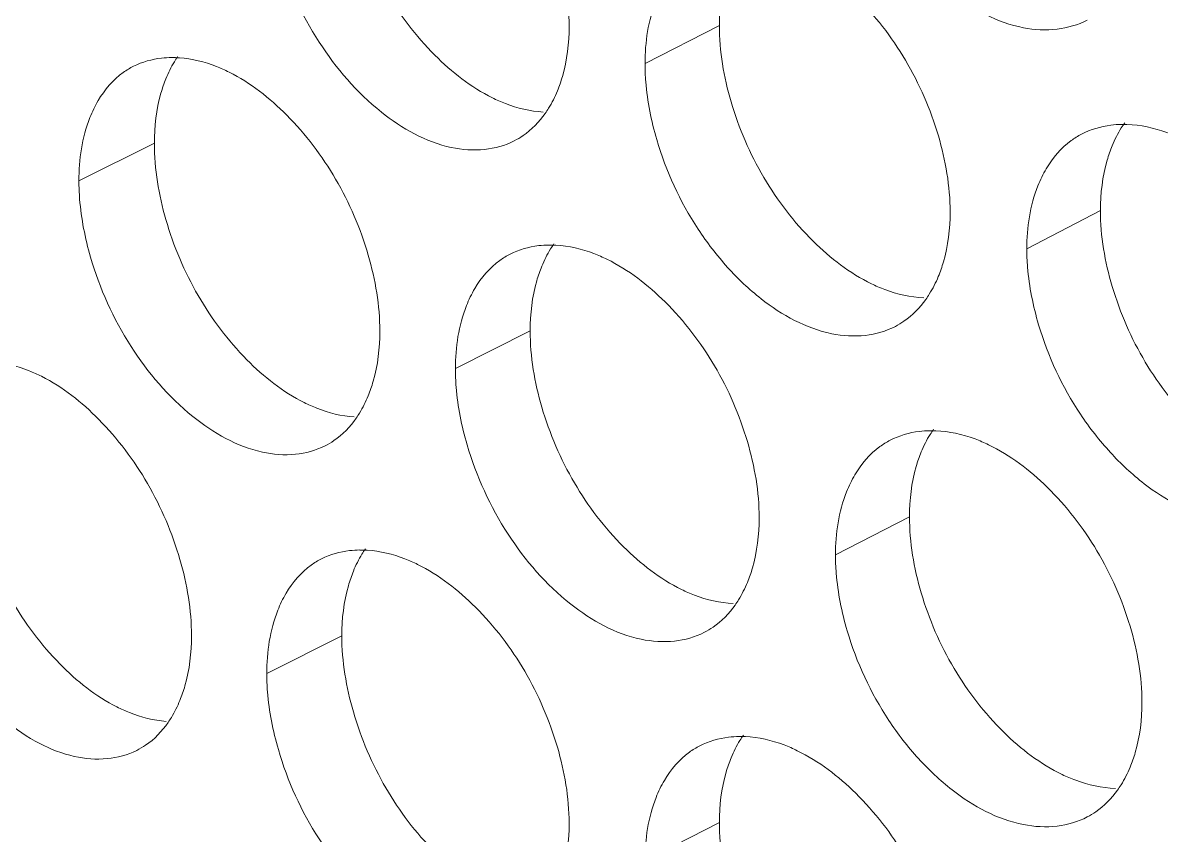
# Model space of a CAD drawing. Header units: millimetres. Extents: x 1177 to 4147, y 93 to 2194.
# Drawn here: x 2580.43 to 2591.68, y 776.39 to 784.42 of the extents above; entities that cross this region are included whole.
import ezdxf

# ---------------------------------------------------------------- set-up
doc = ezdxf.new("R2010")
doc.units = ezdxf.units.MM
doc.header["$LTSCALE"] = 0.1
doc.layers.get('0').update_dxf_attribs({"lineweight": 13})
doc.layers.add('标注', color=251, linetype='Continuous', lineweight=9)

# ---------------------------------------------------------------- blocks, each defined once
blk = doc.blocks.new('02')
at = {"layer": '标注'}
for p, q in [((4465.295, 711.826), (4464.246, 711.29)), ((4457.319, 710.163), (4456.254, 709.634)), ((4457.319, 710.163), (4456.254, 709.634)), ((4470.674, 709.216), (4469.635, 708.675)), ((4462.624, 707.515), (4461.569, 706.982)), ((4462.624, 707.515), (4461.569, 706.982)), ((4467.979, 704.892), (4466.934, 704.354)), ((4467.979, 704.892), (4466.934, 704.354)), ((4459.965, 703.211), (4458.906, 702.68)), ((4465.295, 700.576), (4464.246, 700.04))]:
    blk.add_line(p, q, dxfattribs=at)
for centre, radius, start, end in [((4457.571, 709.915), 1.459, 85.9113, 90.3279), ((4457.571, 709.915), 1.459, 85.9113, 90.3279), ((4471.001, 708.922), 1.508, 88.1658, 91.0012), ((4462.906, 707.249), 1.478, 86.8291, 90.6001), ((4462.906, 707.249), 1.478, 86.8291, 90.6001), ((4468.29, 704.608), 1.498, 87.7255, 90.8684), ((4468.29, 704.608), 1.498, 87.7255, 90.8684), ((4460.232, 702.954), 1.468, 86.3729, 90.4645), ((4465.592, 700.301), 1.488, 87.2799, 90.7347)]:
    blk.add_arc(centre, radius, start, end, dxfattribs=at)
for points, knots in [([(4463.174, 711.816), (4463.174, 712.178), (4463.043, 712.93), (4462.592, 713.978), (4461.916, 714.866), (4461.339, 715.319), (4461.036, 715.469)], [0, 0, 0, 0, 0.246729, 0.511193, 0.769606, 1, 1, 1, 1]), ([(4459.965, 714.461), (4459.965, 714.098), (4460.094, 713.347), (4460.542, 712.298), (4461.214, 711.408), (4461.789, 710.955), (4462.091, 710.806)], [0, 0, 0, 0, 0.247033, 0.511643, 0.769894, 1, 1, 1, 1]), ([(4467.1, 714.53), (4467.232, 714.085), (4467.528, 713.444), (4468.087, 712.724), (4468.68, 712.163), (4469.366, 711.787), (4470.055, 711.747), (4470.357, 711.835), (4470.489, 711.903)], [0, 0, 0, 0, 0.29218, 0.435922, 0.57205, 0.806581, 0.906826, 1, 1, 1, 1]), ([(4459.07, 712.854), (4459.198, 712.41), (4459.581, 711.575), (4460.418, 710.6), (4461.291, 710.1), (4461.971, 710.049), (4462.27, 710.132), (4462.4, 710.198)], [0, 0, 0, 0, 0.293762, 0.573619, 0.807925, 0.907583, 1, 1, 1, 1]), ([(4468.553, 709.196), (4468.553, 709.558), (4468.422, 710.31), (4467.966, 711.356), (4467.283, 712.241), (4466.701, 712.69), (4466.395, 712.839)], [0, 0, 0, 0, 0.246367, 0.510504, 0.768967, 1, 1, 1, 1]), ([(4465.461, 712.739), (4465.433, 712.672), (4465.332, 712.378), (4465.295, 712.064), (4465.295, 711.826)], [0, 0, 0, 0, 0.233282, 1, 1, 1, 1]), ([(4464.519, 712.42), (4464.474, 712.343), (4464.304, 711.99), (4464.246, 711.591), (4464.246, 711.29)], [0, 0, 0, 0, 0.228624, 1, 1, 1, 1]), ([(4463.008, 710.903), (4463.036, 710.97), (4463.137, 711.264), (4463.174, 711.578), (4463.174, 711.816)], [0, 0, 0, 0, 0.233221, 1, 1, 1, 1]), ([(4465.295, 711.826), (4465.295, 711.463), (4465.425, 710.712), (4465.878, 709.665), (4466.556, 708.778), (4467.136, 708.329), (4467.441, 708.181)], [0, 0, 0, 0, 0.246671, 0.510955, 0.769257, 1, 1, 1, 1]), ([(4457.563, 711.374), (4457.516, 711.374), (4457.332, 711.363), (4457.149, 711.312), (4457.027, 711.252)], [0, 0, 0, 0, 0.258421, 1, 1, 1, 1]), ([(4457.563, 711.374), (4457.516, 711.374), (4457.332, 711.363), (4457.149, 711.312), (4457.027, 711.252)], [0, 0, 0, 0, 0.258421, 1, 1, 1, 1]), ([(4457.648, 711.387), (4457.632, 711.363), (4457.568, 711.264), (4457.516, 711.157), (4457.482, 711.075)], [0, 0, 0, 0, 0.242569, 1, 1, 1, 1]), ([(4457.648, 711.387), (4457.632, 711.363), (4457.568, 711.264), (4457.516, 711.157), (4457.482, 711.075)], [0, 0, 0, 0, 0.242569, 1, 1, 1, 1]), ([(4458.374, 711.168), (4458.316, 711.197), (4458.094, 711.297), (4457.853, 711.358), (4457.675, 711.37)], [0, 0, 0, 0, 0.266713, 1, 1, 1, 1]), ([(4458.374, 711.168), (4458.316, 711.197), (4458.094, 711.297), (4457.853, 711.358), (4457.675, 711.37)], [0, 0, 0, 0, 0.266713, 1, 1, 1, 1]), ([(4457.027, 711.252), (4456.976, 711.226), (4456.774, 711.105), (4456.616, 710.919), (4456.526, 710.766)], [0, 0, 0, 0, 0.242512, 1, 1, 1, 1]), ([(4457.027, 711.252), (4456.976, 711.226), (4456.774, 711.105), (4456.616, 710.919), (4456.526, 710.766)], [0, 0, 0, 0, 0.242512, 1, 1, 1, 1]), ([(4460.502, 707.51), (4460.502, 707.873), (4460.373, 708.625), (4459.923, 709.673), (4459.251, 710.563), (4458.677, 711.017), (4458.374, 711.168)], [0, 0, 0, 0, 0.246911, 0.511538, 0.769926, 1, 1, 1, 1]), ([(4460.502, 707.51), (4460.502, 707.873), (4460.373, 708.625), (4459.923, 709.673), (4459.251, 710.563), (4458.677, 711.017), (4458.374, 711.168)], [0, 0, 0, 0, 0.246911, 0.511538, 0.769926, 1, 1, 1, 1]), ([(4464.246, 711.29), (4464.246, 711.203), (4464.261, 710.84), (4464.333, 710.48), (4464.411, 710.215)], [0, 0, 0, 0, 0.238632, 1, 1, 1, 1]), ([(4457.482, 711.075), (4457.455, 711.008), (4457.355, 710.714), (4457.319, 710.4), (4457.319, 710.163)], [0, 0, 0, 0, 0.232835, 1, 1, 1, 1]), ([(4457.482, 711.075), (4457.455, 711.008), (4457.355, 710.714), (4457.319, 710.4), (4457.319, 710.163)], [0, 0, 0, 0, 0.232835, 1, 1, 1, 1]), ([(4462.837, 710.586), (4462.854, 710.61), (4462.92, 710.71), (4462.974, 710.819), (4463.008, 710.903)], [0, 0, 0, 0, 0.242697, 1, 1, 1, 1]), ([(4456.526, 710.766), (4456.481, 710.689), (4456.312, 710.335), (4456.254, 709.936), (4456.254, 709.634)], [0, 0, 0, 0, 0.227885, 1, 1, 1, 1]), ([(4456.526, 710.766), (4456.481, 710.689), (4456.312, 710.335), (4456.254, 709.936), (4456.254, 709.634)], [0, 0, 0, 0, 0.227885, 1, 1, 1, 1]), ([(4462.091, 710.806), (4462.151, 710.776), (4462.379, 710.675), (4462.626, 710.616), (4462.809, 710.605)], [0, 0, 0, 0, 0.2667, 1, 1, 1, 1]), ([(4462.4, 710.198), (4462.443, 710.22), (4462.612, 710.319), (4462.752, 710.465), (4462.837, 710.586)], [0, 0, 0, 0, 0.244733, 1, 1, 1, 1]), ([(4470.974, 710.43), (4470.924, 710.429), (4470.728, 710.416), (4470.535, 710.359), (4470.407, 710.292)], [0, 0, 0, 0, 0.258483, 1, 1, 1, 1]), ([(4471.019, 710.454), (4471.002, 710.43), (4470.933, 710.327), (4470.877, 710.216), (4470.842, 710.13)], [0, 0, 0, 0, 0.242868, 1, 1, 1, 1]), ([(4471.804, 710.234), (4471.742, 710.264), (4471.501, 710.366), (4471.24, 710.424), (4471.049, 710.43)], [0, 0, 0, 0, 0.266802, 1, 1, 1, 1]), ([(4464.411, 710.215), (4464.542, 709.77), (4464.836, 709.13), (4465.392, 708.409), (4465.981, 707.847), (4466.662, 707.469), (4467.348, 707.424), (4467.649, 707.511), (4467.78, 707.578)], [0, 0, 0, 0, 0.292621, 0.4365, 0.572692, 0.807081, 0.907102, 1, 1, 1, 1]), ([(4470.407, 710.292), (4470.356, 710.265), (4470.157, 710.142), (4470, 709.957), (4469.91, 709.805)], [0, 0, 0, 0, 0.24332, 1, 1, 1, 1]), ([(4457.319, 710.163), (4457.319, 709.8), (4457.447, 709.048), (4457.893, 707.999), (4458.561, 707.108), (4459.134, 706.653), (4459.435, 706.502)], [0, 0, 0, 0, 0.247215, 0.511988, 0.770214, 1, 1, 1, 1]), ([(4457.319, 710.163), (4457.319, 709.8), (4457.447, 709.048), (4457.893, 707.999), (4458.561, 707.108), (4459.134, 706.653), (4459.435, 706.502)], [0, 0, 0, 0, 0.247215, 0.511988, 0.770214, 1, 1, 1, 1]), ([(4470.842, 710.13), (4470.814, 710.063), (4470.712, 709.768), (4470.674, 709.454), (4470.674, 709.216)], [0, 0, 0, 0, 0.233581, 1, 1, 1, 1]), ([(4469.91, 709.805), (4469.864, 709.728), (4469.694, 709.375), (4469.635, 708.976), (4469.635, 708.675)], [0, 0, 0, 0, 0.229116, 1, 1, 1, 1]), ([(4456.254, 709.634), (4456.254, 709.548), (4456.27, 709.184), (4456.341, 708.824), (4456.418, 708.558)], [0, 0, 0, 0, 0.238534, 1, 1, 1, 1]), ([(4456.254, 709.634), (4456.254, 709.548), (4456.27, 709.184), (4456.341, 708.824), (4456.418, 708.558)], [0, 0, 0, 0, 0.238534, 1, 1, 1, 1]), ([(4468.386, 708.283), (4468.414, 708.35), (4468.516, 708.644), (4468.553, 708.958), (4468.553, 709.196)], [0, 0, 0, 0, 0.233519, 1, 1, 1, 1]), ([(4470.674, 709.216), (4470.674, 708.853), (4470.806, 708.102), (4471.263, 707.057), (4471.948, 706.173), (4472.533, 705.727), (4472.84, 705.581)], [0, 0, 0, 0, 0.246312, 0.510271, 0.768623, 1, 1, 1, 1]), ([(4462.342, 708.599), (4462.291, 708.573), (4462.09, 708.451), (4461.932, 708.266), (4461.842, 708.113)], [0, 0, 0, 0, 0.242847, 1, 1, 1, 1]), ([(4462.342, 708.599), (4462.291, 708.573), (4462.09, 708.451), (4461.932, 708.266), (4461.842, 708.113)], [0, 0, 0, 0, 0.242847, 1, 1, 1, 1]), ([(4462.89, 708.727), (4462.842, 708.727), (4462.653, 708.716), (4462.467, 708.662), (4462.342, 708.599)], [0, 0, 0, 0, 0.258444, 1, 1, 1, 1]), ([(4462.89, 708.727), (4462.842, 708.727), (4462.653, 708.716), (4462.467, 708.662), (4462.342, 708.599)], [0, 0, 0, 0, 0.258444, 1, 1, 1, 1]), ([(4462.96, 708.745), (4462.943, 708.721), (4462.877, 708.62), (4462.823, 708.512), (4462.789, 708.428)], [0, 0, 0, 0, 0.242682, 1, 1, 1, 1]), ([(4462.96, 708.745), (4462.943, 708.721), (4462.877, 708.62), (4462.823, 708.512), (4462.789, 708.428)], [0, 0, 0, 0, 0.242682, 1, 1, 1, 1]), ([(4463.709, 708.526), (4463.649, 708.555), (4463.42, 708.656), (4463.171, 708.715), (4462.988, 708.725)], [0, 0, 0, 0, 0.266759, 1, 1, 1, 1]), ([(4463.709, 708.526), (4463.649, 708.555), (4463.42, 708.656), (4463.171, 708.715), (4462.988, 708.725)], [0, 0, 0, 0, 0.266759, 1, 1, 1, 1]), ([(4469.635, 708.675), (4469.635, 708.588), (4469.651, 708.225), (4469.724, 707.866), (4469.802, 707.601)], [0, 0, 0, 0, 0.238699, 1, 1, 1, 1]), ([(4456.418, 708.558), (4456.546, 708.115), (4456.925, 707.28), (4457.757, 706.303), (4458.624, 705.801), (4459.301, 705.746), (4459.599, 705.827), (4459.729, 705.892)], [0, 0, 0, 0, 0.294207, 0.574275, 0.808437, 0.907868, 1, 1, 1, 1]), ([(4456.418, 708.558), (4456.546, 708.115), (4456.925, 707.28), (4457.757, 706.303), (4458.624, 705.801), (4459.301, 705.746), (4459.599, 705.827), (4459.729, 705.892)], [0, 0, 0, 0, 0.294207, 0.574275, 0.808437, 0.907868, 1, 1, 1, 1]), ([(4462.789, 708.428), (4462.761, 708.361), (4462.661, 708.067), (4462.624, 707.753), (4462.624, 707.515)], [0, 0, 0, 0, 0.233133, 1, 1, 1, 1]), ([(4462.789, 708.428), (4462.761, 708.361), (4462.661, 708.067), (4462.624, 707.753), (4462.624, 707.515)], [0, 0, 0, 0, 0.233133, 1, 1, 1, 1]), ([(4465.857, 704.878), (4465.857, 705.24), (4465.726, 705.992), (4465.272, 707.038), (4464.593, 707.926), (4464.014, 708.376), (4463.709, 708.526)], [0, 0, 0, 0, 0.246547, 0.510848, 0.769286, 1, 1, 1, 1]), ([(4465.857, 704.878), (4465.857, 705.24), (4465.726, 705.992), (4465.272, 707.038), (4464.593, 707.926), (4464.014, 708.376), (4463.709, 708.526)], [0, 0, 0, 0, 0.246547, 0.510848, 0.769286, 1, 1, 1, 1]), ([(4468.21, 707.96), (4468.227, 707.984), (4468.295, 708.087), (4468.351, 708.197), (4468.386, 708.283)], [0, 0, 0, 0, 0.242819, 1, 1, 1, 1]), ([(4461.842, 708.113), (4461.797, 708.036), (4461.628, 707.682), (4461.569, 707.283), (4461.569, 706.982)], [0, 0, 0, 0, 0.228378, 1, 1, 1, 1]), ([(4461.842, 708.113), (4461.797, 708.036), (4461.628, 707.682), (4461.569, 707.283), (4461.569, 706.982)], [0, 0, 0, 0, 0.228378, 1, 1, 1, 1]), ([(4467.441, 708.181), (4467.503, 708.151), (4467.738, 708.049), (4467.993, 707.991), (4468.181, 707.983)], [0, 0, 0, 0, 0.26673, 1, 1, 1, 1]), ([(4467.78, 707.578), (4467.822, 707.6), (4467.988, 707.699), (4468.126, 707.841), (4468.21, 707.96)], [0, 0, 0, 0, 0.245104, 1, 1, 1, 1]), ([(4460.338, 706.598), (4460.365, 706.665), (4460.466, 706.959), (4460.502, 707.272), (4460.502, 707.51)], [0, 0, 0, 0, 0.233071, 1, 1, 1, 1]), ([(4460.338, 706.598), (4460.365, 706.665), (4460.466, 706.959), (4460.502, 707.272), (4460.502, 707.51)], [0, 0, 0, 0, 0.233071, 1, 1, 1, 1]), ([(4462.624, 707.515), (4462.624, 707.152), (4462.754, 706.401), (4463.204, 705.353), (4463.879, 704.465), (4464.456, 704.014), (4464.76, 703.865)], [0, 0, 0, 0, 0.246852, 0.511298, 0.769575, 1, 1, 1, 1]), ([(4462.624, 707.515), (4462.624, 707.152), (4462.754, 706.401), (4463.204, 705.353), (4463.879, 704.465), (4464.456, 704.014), (4464.76, 703.865)], [0, 0, 0, 0, 0.246852, 0.511298, 0.769575, 1, 1, 1, 1]), ([(4469.802, 707.601), (4469.934, 707.156), (4470.232, 706.515), (4470.795, 705.796), (4471.392, 705.235), (4472.082, 704.862), (4472.774, 704.825), (4473.078, 704.915), (4473.209, 704.984)], [0, 0, 0, 0, 0.291742, 0.435347, 0.571412, 0.806086, 0.906551, 1, 1, 1, 1]), ([(4455.726, 706.874), (4455.669, 706.903), (4455.45, 707.002), (4455.213, 707.063), (4455.038, 707.077)], [0, 0, 0, 0, 0.266684, 1, 1, 1, 1]), ([(4461.569, 706.982), (4461.569, 706.895), (4461.585, 706.532), (4461.657, 706.172), (4461.734, 705.907)], [0, 0, 0, 0, 0.238599, 1, 1, 1, 1]), ([(4461.569, 706.982), (4461.569, 706.895), (4461.585, 706.532), (4461.657, 706.172), (4461.734, 705.907)], [0, 0, 0, 0, 0.238599, 1, 1, 1, 1]), ([(4457.844, 703.211), (4457.844, 703.574), (4457.715, 704.325), (4457.268, 705.375), (4456.598, 706.266), (4456.027, 706.722), (4455.726, 706.874)], [0, 0, 0, 0, 0.247093, 0.511885, 0.770247, 1, 1, 1, 1]), ([(4459.435, 706.502), (4459.494, 706.473), (4459.718, 706.373), (4459.961, 706.313), (4460.141, 706.301)], [0, 0, 0, 0, 0.266679, 1, 1, 1, 1]), ([(4459.435, 706.502), (4459.494, 706.473), (4459.718, 706.373), (4459.961, 706.313), (4460.141, 706.301)], [0, 0, 0, 0, 0.266679, 1, 1, 1, 1]), ([(4460.169, 706.283), (4460.185, 706.307), (4460.25, 706.407), (4460.304, 706.515), (4460.338, 706.598)], [0, 0, 0, 0, 0.24264, 1, 1, 1, 1]), ([(4460.169, 706.283), (4460.185, 706.307), (4460.25, 706.407), (4460.304, 706.515), (4460.338, 706.598)], [0, 0, 0, 0, 0.24264, 1, 1, 1, 1]), ([(4459.729, 705.892), (4459.772, 705.914), (4459.942, 706.014), (4460.083, 706.161), (4460.169, 706.283)], [0, 0, 0, 0, 0.244538, 1, 1, 1, 1]), ([(4459.729, 705.892), (4459.772, 705.914), (4459.942, 706.014), (4460.083, 706.161), (4460.169, 706.283)], [0, 0, 0, 0, 0.244538, 1, 1, 1, 1]), ([(4468.267, 706.106), (4468.217, 706.106), (4468.024, 706.093), (4467.834, 706.037), (4467.706, 705.971)], [0, 0, 0, 0, 0.258469, 1, 1, 1, 1]), ([(4468.267, 706.106), (4468.217, 706.106), (4468.024, 706.093), (4467.834, 706.037), (4467.706, 705.971)], [0, 0, 0, 0, 0.258469, 1, 1, 1, 1]), ([(4468.32, 706.128), (4468.303, 706.104), (4468.236, 706.002), (4468.18, 705.892), (4468.145, 705.806)], [0, 0, 0, 0, 0.242804, 1, 1, 1, 1]), ([(4468.32, 706.128), (4468.303, 706.104), (4468.236, 706.002), (4468.18, 705.892), (4468.145, 705.806)], [0, 0, 0, 0, 0.242804, 1, 1, 1, 1]), ([(4469.094, 705.908), (4469.032, 705.938), (4468.795, 706.04), (4468.538, 706.098), (4468.349, 706.105)], [0, 0, 0, 0, 0.266791, 1, 1, 1, 1]), ([(4469.094, 705.908), (4469.032, 705.938), (4468.795, 706.04), (4468.538, 706.098), (4468.349, 706.105)], [0, 0, 0, 0, 0.266791, 1, 1, 1, 1]), ([(4454.685, 705.871), (4454.685, 705.508), (4454.813, 704.756), (4455.256, 703.706), (4455.921, 702.814), (4456.491, 702.357), (4456.791, 702.206)], [0, 0, 0, 0, 0.247397, 0.512334, 0.770535, 1, 1, 1, 1]), ([(4461.734, 705.907), (4461.864, 705.462), (4462.249, 704.627), (4463.091, 703.652), (4463.97, 703.156), (4464.653, 703.109), (4464.954, 703.193), (4465.084, 703.26)], [0, 0, 0, 0, 0.293319, 0.572966, 0.807416, 0.907301, 1, 1, 1, 1]), ([(4461.734, 705.907), (4461.864, 705.462), (4462.249, 704.627), (4463.091, 703.652), (4463.97, 703.156), (4464.653, 703.109), (4464.954, 703.193), (4465.084, 703.26)], [0, 0, 0, 0, 0.293319, 0.572966, 0.807416, 0.907301, 1, 1, 1, 1]), ([(4467.706, 705.971), (4467.656, 705.945), (4467.456, 705.822), (4467.298, 705.637), (4467.208, 705.484)], [0, 0, 0, 0, 0.243166, 1, 1, 1, 1]), ([(4467.706, 705.971), (4467.656, 705.945), (4467.456, 705.822), (4467.298, 705.637), (4467.208, 705.484)], [0, 0, 0, 0, 0.243166, 1, 1, 1, 1]), ([(4471.261, 702.27), (4471.261, 702.633), (4471.129, 703.384), (4470.671, 704.429), (4469.985, 705.313), (4469.401, 705.761), (4469.094, 705.908)], [0, 0, 0, 0, 0.246187, 0.510161, 0.768649, 1, 1, 1, 1]), ([(4471.261, 702.27), (4471.261, 702.633), (4471.129, 703.384), (4470.671, 704.429), (4469.985, 705.313), (4469.401, 705.761), (4469.094, 705.908)], [0, 0, 0, 0, 0.246187, 0.510161, 0.768649, 1, 1, 1, 1]), ([(4468.145, 705.806), (4468.117, 705.739), (4468.016, 705.445), (4467.979, 705.131), (4467.979, 704.892)], [0, 0, 0, 0, 0.233432, 1, 1, 1, 1]), ([(4468.145, 705.806), (4468.117, 705.739), (4468.016, 705.445), (4467.979, 705.131), (4467.979, 704.892)], [0, 0, 0, 0, 0.233432, 1, 1, 1, 1]), ([(4467.208, 705.484), (4467.163, 705.407), (4466.993, 705.054), (4466.934, 704.655), (4466.934, 704.354)], [0, 0, 0, 0, 0.22887, 1, 1, 1, 1]), ([(4467.208, 705.484), (4467.163, 705.407), (4466.993, 705.054), (4466.934, 704.655), (4466.934, 704.354)], [0, 0, 0, 0, 0.22887, 1, 1, 1, 1]), ([(4467.979, 704.892), (4467.979, 704.53), (4468.109, 703.779), (4468.564, 702.733), (4469.246, 701.847), (4469.828, 701.4), (4470.134, 701.252)], [0, 0, 0, 0, 0.246491, 0.510612, 0.768939, 1, 1, 1, 1]), ([(4467.979, 704.892), (4467.979, 704.53), (4468.109, 703.779), (4468.564, 702.733), (4469.246, 701.847), (4469.828, 701.4), (4470.134, 701.252)], [0, 0, 0, 0, 0.246491, 0.510612, 0.768939, 1, 1, 1, 1]), ([(4465.691, 703.965), (4465.719, 704.032), (4465.82, 704.326), (4465.857, 704.64), (4465.857, 704.878)], [0, 0, 0, 0, 0.23337, 1, 1, 1, 1]), ([(4465.691, 703.965), (4465.719, 704.032), (4465.82, 704.326), (4465.857, 704.64), (4465.857, 704.878)], [0, 0, 0, 0, 0.23337, 1, 1, 1, 1]), ([(4460.221, 704.423), (4460.172, 704.422), (4459.986, 704.411), (4459.802, 704.359), (4459.679, 704.297)], [0, 0, 0, 0, 0.258432, 1, 1, 1, 1]), ([(4460.298, 704.438), (4460.281, 704.414), (4460.216, 704.314), (4460.163, 704.207), (4460.129, 704.123)], [0, 0, 0, 0, 0.242625, 1, 1, 1, 1]), ([(4461.036, 704.219), (4460.977, 704.248), (4460.751, 704.348), (4460.506, 704.408), (4460.325, 704.42)], [0, 0, 0, 0, 0.266738, 1, 1, 1, 1]), ([(4453.778, 704.269), (4453.905, 703.825), (4454.28, 702.992), (4455.002, 702.143), (4455.671, 701.681), (4456.166, 701.49), (4456.644, 701.449), (4456.941, 701.529), (4457.07, 701.593)], [0, 0, 0, 0, 0.294183, 0.574014, 0.698487, 0.809259, 0.908301, 1, 1, 1, 1]), ([(4459.679, 704.297), (4459.628, 704.272), (4459.426, 704.15), (4459.268, 703.964), (4459.178, 703.811)], [0, 0, 0, 0, 0.242682, 1, 1, 1, 1]), ([(4466.934, 704.354), (4466.934, 704.268), (4466.95, 703.905), (4467.022, 703.545), (4467.1, 703.28)], [0, 0, 0, 0, 0.238665, 1, 1, 1, 1]), ([(4466.934, 704.354), (4466.934, 704.268), (4466.95, 703.905), (4467.022, 703.545), (4467.1, 703.28)], [0, 0, 0, 0, 0.238665, 1, 1, 1, 1]), ([(4460.129, 704.123), (4460.102, 704.056), (4460.002, 703.762), (4459.965, 703.449), (4459.965, 703.211)], [0, 0, 0, 0, 0.232984, 1, 1, 1, 1]), ([(4463.174, 700.566), (4463.174, 700.928), (4463.043, 701.68), (4462.592, 702.728), (4461.916, 703.616), (4461.339, 704.069), (4461.036, 704.219)], [0, 0, 0, 0, 0.246729, 0.511193, 0.769606, 1, 1, 1, 1]), ([(4465.517, 703.645), (4465.534, 703.669), (4465.601, 703.77), (4465.656, 703.88), (4465.691, 703.965)], [0, 0, 0, 0, 0.242757, 1, 1, 1, 1]), ([(4465.517, 703.645), (4465.534, 703.669), (4465.601, 703.77), (4465.656, 703.88), (4465.691, 703.965)], [0, 0, 0, 0, 0.242757, 1, 1, 1, 1]), ([(4459.178, 703.811), (4459.133, 703.734), (4458.964, 703.381), (4458.906, 702.981), (4458.906, 702.68)], [0, 0, 0, 0, 0.228131, 1, 1, 1, 1]), ([(4464.76, 703.865), (4464.821, 703.835), (4465.052, 703.734), (4465.304, 703.675), (4465.489, 703.666)], [0, 0, 0, 0, 0.266716, 1, 1, 1, 1]), ([(4464.76, 703.865), (4464.821, 703.835), (4465.052, 703.734), (4465.304, 703.675), (4465.489, 703.666)], [0, 0, 0, 0, 0.266716, 1, 1, 1, 1]), ([(4465.084, 703.26), (4465.126, 703.282), (4465.294, 703.381), (4465.433, 703.525), (4465.517, 703.645)], [0, 0, 0, 0, 0.244921, 1, 1, 1, 1]), ([(4465.084, 703.26), (4465.126, 703.282), (4465.294, 703.381), (4465.433, 703.525), (4465.517, 703.645)], [0, 0, 0, 0, 0.244921, 1, 1, 1, 1]), ([(4457.68, 702.299), (4457.707, 702.366), (4457.807, 702.66), (4457.844, 702.973), (4457.844, 703.211)], [0, 0, 0, 0, 0.232922, 1, 1, 1, 1]), ([(4459.965, 703.211), (4459.965, 702.848), (4460.094, 702.097), (4460.542, 701.048), (4461.214, 700.158), (4461.789, 699.705), (4462.091, 699.556)], [0, 0, 0, 0, 0.247033, 0.511643, 0.769894, 1, 1, 1, 1]), ([(4467.1, 703.28), (4467.232, 702.835), (4467.528, 702.194), (4468.087, 701.474), (4468.68, 700.913), (4469.366, 700.537), (4470.055, 700.497), (4470.357, 700.585), (4470.489, 700.653)], [0, 0, 0, 0, 0.29218, 0.435922, 0.57205, 0.806581, 0.906826, 1, 1, 1, 1]), ([(4467.1, 703.28), (4467.232, 702.835), (4467.528, 702.194), (4468.087, 701.474), (4468.68, 700.913), (4469.366, 700.537), (4470.055, 700.497), (4470.357, 700.585), (4470.489, 700.653)], [0, 0, 0, 0, 0.29218, 0.435922, 0.57205, 0.806581, 0.906826, 1, 1, 1, 1]), ([(4458.906, 702.68), (4458.906, 702.593), (4458.921, 702.23), (4458.993, 701.87), (4459.07, 701.604)], [0, 0, 0, 0, 0.238567, 1, 1, 1, 1]), ([(4456.791, 702.206), (4456.849, 702.177), (4457.069, 702.077), (4457.309, 702.016), (4457.486, 702.003)], [0, 0, 0, 0, 0.266655, 1, 1, 1, 1]), ([(4457.513, 701.987), (4457.529, 702.01), (4457.594, 702.11), (4457.646, 702.216), (4457.68, 702.299)], [0, 0, 0, 0, 0.242584, 1, 1, 1, 1]), ([(4471.094, 701.357), (4471.122, 701.424), (4471.224, 701.718), (4471.261, 702.032), (4471.261, 702.27)], [0, 0, 0, 0, 0.233669, 1, 1, 1, 1]), ([(4471.094, 701.357), (4471.122, 701.424), (4471.224, 701.718), (4471.261, 702.032), (4471.261, 702.27)], [0, 0, 0, 0, 0.233669, 1, 1, 1, 1]), ([(4457.07, 701.593), (4457.113, 701.615), (4457.286, 701.715), (4457.428, 701.863), (4457.513, 701.987)], [0, 0, 0, 0, 0.244338, 1, 1, 1, 1]), ([(4465.573, 701.789), (4465.523, 701.788), (4465.333, 701.776), (4465.144, 701.721), (4465.018, 701.657)], [0, 0, 0, 0, 0.258456, 1, 1, 1, 1]), ([(4465.634, 701.809), (4465.617, 701.784), (4465.55, 701.683), (4465.496, 701.574), (4465.461, 701.489)], [0, 0, 0, 0, 0.242742, 1, 1, 1, 1]), ([(4466.395, 701.589), (4466.334, 701.619), (4466.101, 701.72), (4465.849, 701.778), (4465.662, 701.787)], [0, 0, 0, 0, 0.266777, 1, 1, 1, 1]), ([(4459.07, 701.604), (4459.198, 701.16), (4459.581, 700.325), (4460.418, 699.35), (4461.291, 698.85), (4461.971, 698.799), (4462.27, 698.882), (4462.4, 698.948)], [0, 0, 0, 0, 0.293762, 0.573619, 0.807925, 0.907583, 1, 1, 1, 1]), ([(4465.018, 701.657), (4464.967, 701.631), (4464.767, 701.509), (4464.609, 701.323), (4464.519, 701.17)], [0, 0, 0, 0, 0.243008, 1, 1, 1, 1]), ([(4468.553, 697.946), (4468.553, 698.308), (4468.422, 699.06), (4467.966, 700.106), (4467.283, 700.991), (4466.701, 701.44), (4466.395, 701.589)], [0, 0, 0, 0, 0.246367, 0.510504, 0.768967, 1, 1, 1, 1]), ([(4465.461, 701.489), (4465.433, 701.422), (4465.332, 701.128), (4465.295, 700.814), (4465.295, 700.576)], [0, 0, 0, 0, 0.233282, 1, 1, 1, 1]), ([(4470.915, 701.032), (4470.933, 701.056), (4471.002, 701.159), (4471.058, 701.27), (4471.094, 701.357)], [0, 0, 0, 0, 0.242883, 1, 1, 1, 1]), ([(4470.915, 701.032), (4470.933, 701.056), (4471.002, 701.159), (4471.058, 701.27), (4471.094, 701.357)], [0, 0, 0, 0, 0.242883, 1, 1, 1, 1]), ([(4470.134, 701.252), (4470.197, 701.222), (4470.436, 701.12), (4470.695, 701.063), (4470.886, 701.057)], [0, 0, 0, 0, 0.266739, 1, 1, 1, 1]), ([(4470.134, 701.252), (4470.197, 701.222), (4470.436, 701.12), (4470.695, 701.063), (4470.886, 701.057)], [0, 0, 0, 0, 0.266739, 1, 1, 1, 1]), ([(4464.519, 701.17), (4464.474, 701.093), (4464.304, 700.74), (4464.246, 700.341), (4464.246, 700.04)], [0, 0, 0, 0, 0.228624, 1, 1, 1, 1]), ([(4470.489, 700.653), (4470.53, 700.675), (4470.694, 700.774), (4470.831, 700.914), (4470.915, 701.032)], [0, 0, 0, 0, 0.245281, 1, 1, 1, 1]), ([(4470.489, 700.653), (4470.53, 700.675), (4470.694, 700.774), (4470.831, 700.914), (4470.915, 701.032)], [0, 0, 0, 0, 0.245281, 1, 1, 1, 1]), ([(4463.008, 699.653), (4463.036, 699.72), (4463.137, 700.014), (4463.174, 700.328), (4463.174, 700.566)], [0, 0, 0, 0, 0.233221, 1, 1, 1, 1]), ([(4465.295, 700.576), (4465.295, 700.213), (4465.425, 699.462), (4465.878, 698.415), (4466.556, 697.528), (4467.136, 697.079), (4467.441, 696.931)], [0, 0, 0, 0, 0.246671, 0.510955, 0.769257, 1, 1, 1, 1])]:
    blk.add_open_spline(points, degree=3, knots=knots, dxfattribs=at)

msp = doc.modelspace()

# ---------------------------------------------------------------- block references
at = {"xscale": 0.7, "yscale": 0.7, "zscale": 0.7}
msp.add_blockref('02', (-538.391, 286.112), dxfattribs=at)

doc.saveas('drawing.dxf')
